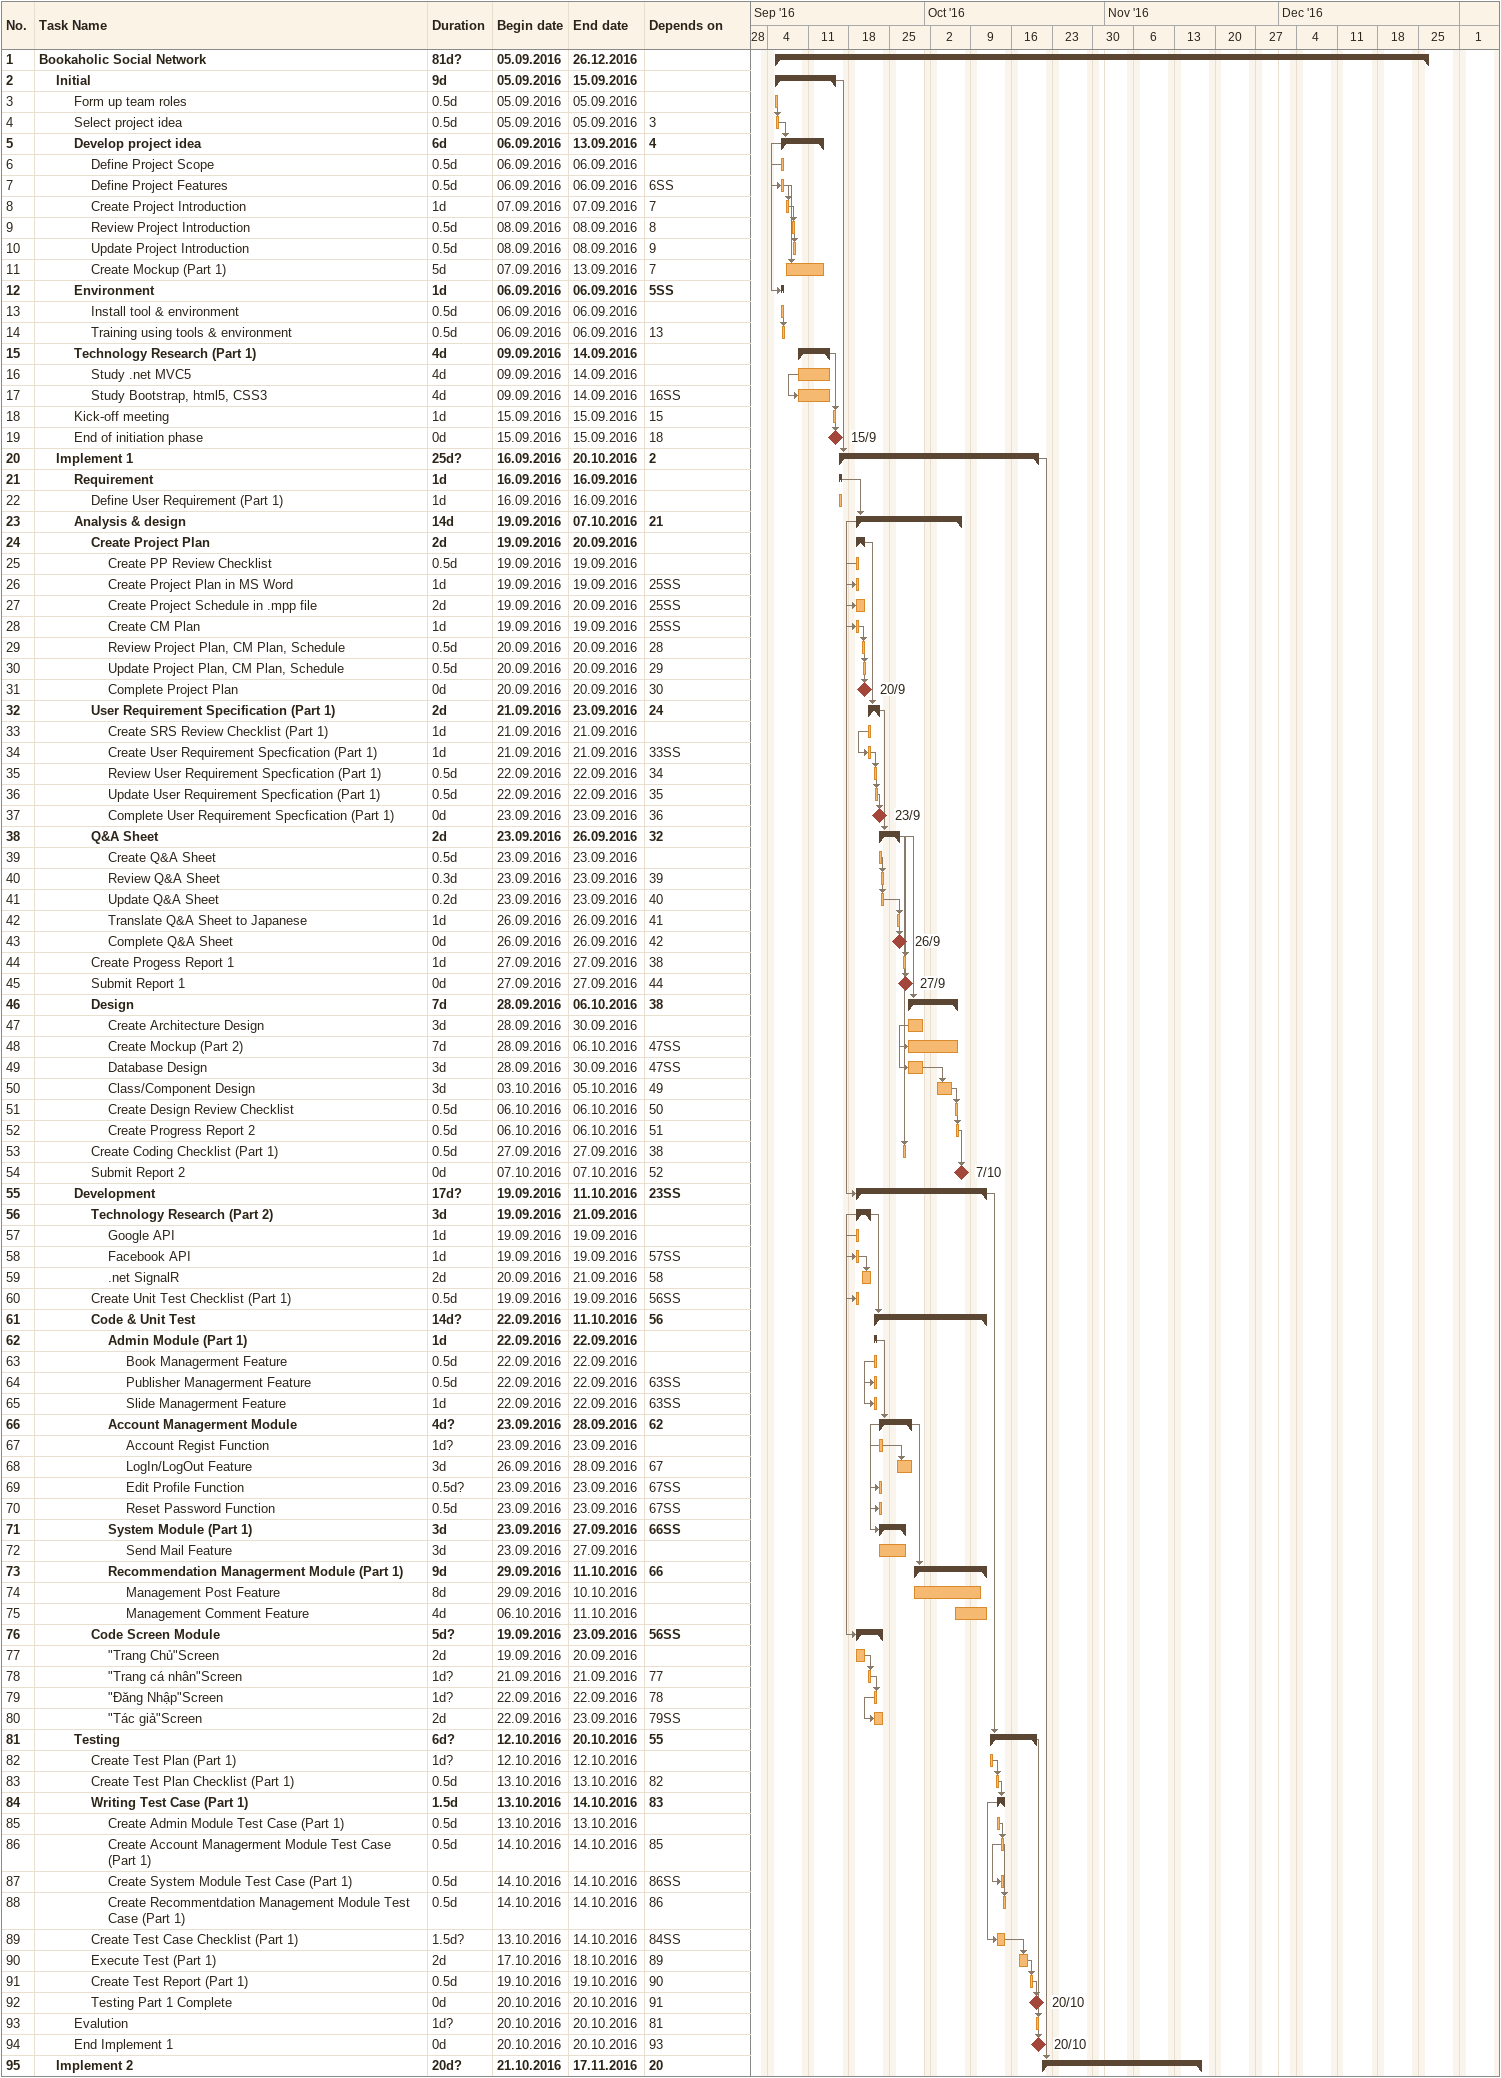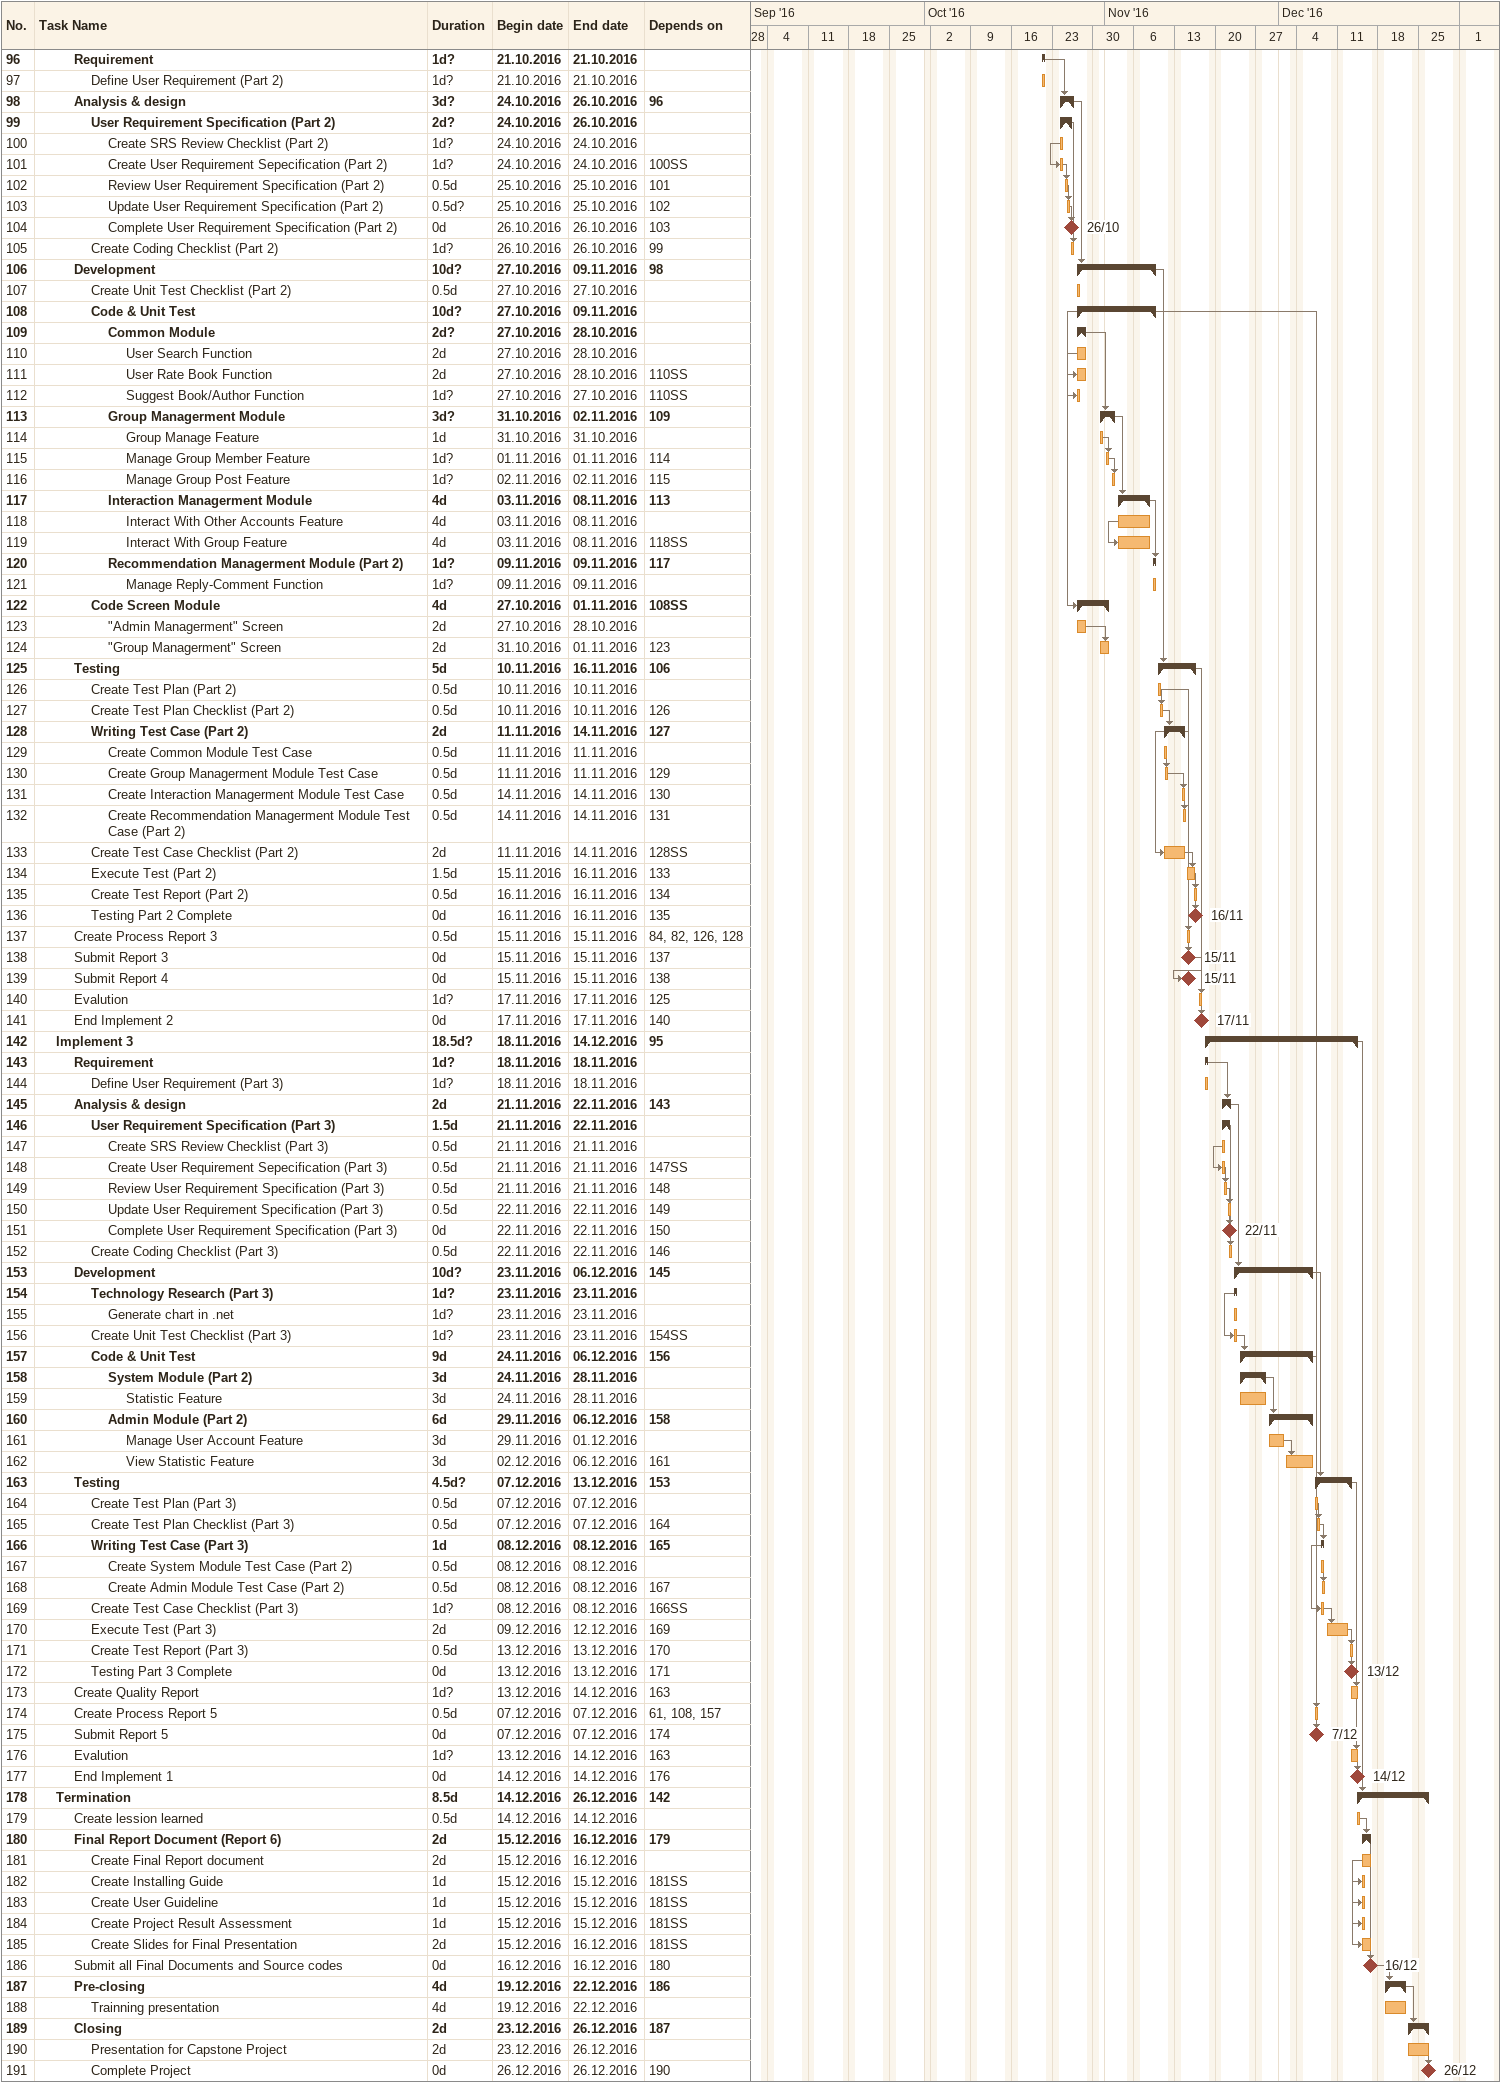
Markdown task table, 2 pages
| ID | Level | Task | Duration | Start | Finish | Predecessors |
|---|---|---|---|---|---|---|
| 1 | 1 | **Bookaholic Social Network** | 81d? | 2016-09-05 | 2016-12-26 |  |
| 2 | 2 | **Initial** | 9d | 2016-09-05 | 2016-09-15 |  |
| 3 | 3 | Form up team roles | 0.5d | 2016-09-05 | 2016-09-05 |  |
| 4 | 3 | Select project idea | 0.5d | 2016-09-05 | 2016-09-05 | 3 |
| 5 | 3 | **Develop project idea** | 6d | 2016-09-06 | 2016-09-13 | 4 |
| 6 | 4 | Define Project Scope | 0.5d | 2016-09-06 | 2016-09-06 |  |
| 7 | 4 | Define Project Features | 0.5d | 2016-09-06 | 2016-09-06 | 6SS |
| 8 | 4 | Create Project Introduction | 1d | 2016-09-07 | 2016-09-07 | 7 |
| 9 | 4 | Review Project Introduction | 0.5d | 2016-09-08 | 2016-09-08 | 8 |
| 10 | 4 | Update Project Introduction | 0.5d | 2016-09-08 | 2016-09-08 | 9 |
| 11 | 4 | Create Mockup (Part 1) | 5d | 2016-09-07 | 2016-09-13 | 7 |
| 12 | 3 | **Environment** | 1d | 2016-09-06 | 2016-09-06 | 5SS |
| 13 | 4 | Install tool & environment | 0.5d | 2016-09-06 | 2016-09-06 |  |
| 14 | 4 | Training using tools & environment | 0.5d | 2016-09-06 | 2016-09-06 | 13 |
| 15 | 3 | **Technology Research (Part 1)** | 4d | 2016-09-09 | 2016-09-14 |  |
| 16 | 4 | Study .net MVC5 | 4d | 2016-09-09 | 2016-09-14 |  |
| 17 | 4 | Study Bootstrap, html5, CSS3 | 4d | 2016-09-09 | 2016-09-14 | 16SS |
| 18 | 3 | Kick-off meeting | 1d | 2016-09-15 | 2016-09-15 | 15 |
| 19 | 3 | End of initiation phase | 0d | 2016-09-15 | 2016-09-15 | 18 |
| 20 | 2 | **Implement 1** | 25d? | 2016-09-16 | 2016-10-20 | 2 |
| 21 | 3 | **Requirement** | 1d | 2016-09-16 | 2016-09-16 |  |
| 22 | 4 | Define User Requirement (Part 1) | 1d | 2016-09-16 | 2016-09-16 |  |
| 23 | 3 | **Analysis & design** | 14d | 2016-09-19 | 2016-10-07 | 21 |
| 24 | 4 | **Create Project Plan** | 2d | 2016-09-19 | 2016-09-20 |  |
| 25 | 5 | Create PP Review Checklist | 0.5d | 2016-09-19 | 2016-09-19 |  |
| 26 | 5 | Create Project Plan in MS Word | 1d | 2016-09-19 | 2016-09-19 | 25SS |
| 27 | 5 | Create Project Schedule in .mpp file | 2d | 2016-09-19 | 2016-09-20 | 25SS |
| 28 | 5 | Create CM Plan | 1d | 2016-09-19 | 2016-09-19 | 25SS |
| 29 | 5 | Review Project Plan, CM Plan, Schedule | 0.5d | 2016-09-20 | 2016-09-20 | 28 |
| 30 | 5 | Update Project Plan, CM Plan, Schedule | 0.5d | 2016-09-20 | 2016-09-20 | 29 |
| 31 | 5 | Complete Project Plan | 0d | 2016-09-20 | 2016-09-20 | 30 |
| 32 | 4 | **User Requirement Specification (Part 1)** | 2d | 2016-09-21 | 2016-09-23 | 24 |
| 33 | 5 | Create SRS Review Checklist (Part 1) | 1d | 2016-09-21 | 2016-09-21 |  |
| 34 | 5 | Create User Requirement Specfication (Part 1) | 1d | 2016-09-21 | 2016-09-21 | 33SS |
| 35 | 5 | Review User Requirement Specfication (Part 1) | 0.5d | 2016-09-22 | 2016-09-22 | 34 |
| 36 | 5 | Update User Requirement Specfication (Part 1) | 0.5d | 2016-09-22 | 2016-09-22 | 35 |
| 37 | 5 | Complete User Requirement Specfication (Part 1) | 0d | 2016-09-23 | 2016-09-23 | 36 |
| 38 | 4 | **Q&A Sheet** | 2d | 2016-09-23 | 2016-09-26 | 32 |
| 39 | 5 | Create Q&A Sheet | 0.5d | 2016-09-23 | 2016-09-23 |  |
| 40 | 5 | Review Q&A Sheet | 0.3d | 2016-09-23 | 2016-09-23 | 39 |
| 41 | 5 | Update Q&A Sheet | 0.2d | 2016-09-23 | 2016-09-23 | 40 |
| 42 | 5 | Translate Q&A Sheet to Japanese | 1d | 2016-09-26 | 2016-09-26 | 41 |
| 43 | 5 | Complete Q&A Sheet | 0d | 2016-09-26 | 2016-09-26 | 42 |
| 44 | 4 | Create Progess Report 1 | 1d | 2016-09-27 | 2016-09-27 | 38 |
| 45 | 4 | Submit Report 1 | 0d | 2016-09-27 | 2016-09-27 | 44 |
| 46 | 4 | **Design** | 7d | 2016-09-28 | 2016-10-06 | 38 |
| 47 | 5 | Create Architecture Design | 3d | 2016-09-28 | 2016-09-30 |  |
| 48 | 5 | Create Mockup (Part 2) | 7d | 2016-09-28 | 2016-10-06 | 47SS |
| 49 | 5 | Database Design | 3d | 2016-09-28 | 2016-09-30 | 47SS |
| 50 | 5 | Class/Component Design | 3d | 2016-10-03 | 2016-10-05 | 49 |
| 51 | 5 | Create Design Review Checklist | 0.5d | 2016-10-06 | 2016-10-06 | 50 |
| 52 | 5 | Create Progress Report 2 | 0.5d | 2016-10-06 | 2016-10-06 | 51 |
| 53 | 4 | Create Coding Checklist (Part 1) | 0.5d | 2016-09-27 | 2016-09-27 | 38 |
| 54 | 4 | Submit Report 2 | 0d | 2016-10-07 | 2016-10-07 | 52 |
| 55 | 3 | **Development** | 17d? | 2016-09-19 | 2016-10-11 | 23SS |
| 56 | 4 | **Technology Research (Part 2)** | 3d | 2016-09-19 | 2016-09-21 |  |
| 57 | 5 | Google API | 1d | 2016-09-19 | 2016-09-19 |  |
| 58 | 5 | Facebook API | 1d | 2016-09-19 | 2016-09-19 | 57SS |
| 59 | 5 | .net SignalR | 2d | 2016-09-20 | 2016-09-21 | 58 |
| 60 | 4 | Create Unit Test Checklist (Part 1) | 0.5d | 2016-09-19 | 2016-09-19 | 56SS |
| 61 | 4 | **Code & Unit Test** | 14d? | 2016-09-22 | 2016-10-11 | 56 |
| 62 | 5 | **Admin Module (Part 1)** | 1d | 2016-09-22 | 2016-09-22 |  |
| 63 | 6 | Book Managerment Feature | 0.5d | 2016-09-22 | 2016-09-22 |  |
| 64 | 6 | Publisher Managerment Feature | 0.5d | 2016-09-22 | 2016-09-22 | 63SS |
| 65 | 6 | Slide Managerment Feature | 1d | 2016-09-22 | 2016-09-22 | 63SS |
| 66 | 5 | **Account Managerment Module** | 4d? | 2016-09-23 | 2016-09-28 | 62 |
| 67 | 6 | Account Regist Function | 1d? | 2016-09-23 | 2016-09-23 |  |
| 68 | 6 | LogIn/LogOut Feature | 3d | 2016-09-26 | 2016-09-28 | 67 |
| 69 | 6 | Edit Profile Function | 0.5d? | 2016-09-23 | 2016-09-23 | 67SS |
| 70 | 6 | Reset Password Function | 0.5d | 2016-09-23 | 2016-09-23 | 67SS |
| 71 | 5 | **System Module (Part 1)** | 3d | 2016-09-23 | 2016-09-27 | 66SS |
| 72 | 6 | Send Mail Feature | 3d | 2016-09-23 | 2016-09-27 |  |
| 73 | 5 | **Recommendation Managerment Module (Part 1)** | 9d | 2016-09-29 | 2016-10-11 | 66 |
| 74 | 6 | Management Post Feature | 8d | 2016-09-29 | 2016-10-10 |  |
| 75 | 6 | Management Comment Feature | 4d | 2016-10-06 | 2016-10-11 |  |
| 76 | 4 | **Code Screen Module** | 5d? | 2016-09-19 | 2016-09-23 | 56SS |
| 77 | 5 | "Trang Chủ"Screen | 2d | 2016-09-19 | 2016-09-20 |  |
| 78 | 5 | "Trang cá nhân"Screen | 1d? | 2016-09-21 | 2016-09-21 | 77 |
| 79 | 5 | "Đăng Nhập"Screen | 1d? | 2016-09-22 | 2016-09-22 | 78 |
| 80 | 5 | "Tác giả"Screen | 2d | 2016-09-22 | 2016-09-23 | 79SS |
| 81 | 3 | **Testing** | 6d? | 2016-10-12 | 2016-10-20 | 55 |
| 82 | 4 | Create Test Plan (Part 1) | 1d? | 2016-10-12 | 2016-10-12 |  |
| 83 | 4 | Create Test Plan Checklist (Part 1) | 0.5d | 2016-10-13 | 2016-10-13 | 82 |
| 84 | 4 | **Writing Test Case (Part 1)** | 1.5d | 2016-10-13 | 2016-10-14 | 83 |
| 85 | 5 | Create Admin Module Test Case (Part 1) | 0.5d | 2016-10-13 | 2016-10-13 |  |
| 86 | 5 | Create Account Managerment Module Test Case (Part 1) | 0.5d | 2016-10-14 | 2016-10-14 | 85 |
| 87 | 5 | Create System Module Test Case (Part 1) | 0.5d | 2016-10-14 | 2016-10-14 | 86SS |
| 88 | 5 | Create Recommentdation Management Module Test Case (Part 1) | 0.5d | 2016-10-14 | 2016-10-14 | 86 |
| 89 | 4 | Create Test Case Checklist (Part 1) | 1.5d? | 2016-10-13 | 2016-10-14 | 84SS |
| 90 | 4 | Execute Test (Part 1) | 2d | 2016-10-17 | 2016-10-18 | 89 |
| 91 | 4 | Create Test Report (Part 1) | 0.5d | 2016-10-19 | 2016-10-19 | 90 |
| 92 | 4 | Testing Part 1 Complete | 0d | 2016-10-20 | 2016-10-20 | 91 |
| 93 | 3 | Evalution | 1d? | 2016-10-20 | 2016-10-20 | 81 |
| 94 | 3 | End Implement 1 | 0d | 2016-10-20 | 2016-10-20 | 93 |
| 95 | 2 | **Implement 2** | 20d? | 2016-10-21 | 2016-11-17 | 20 |
| 96 | 3 | **Requirement** | 1d? | 2016-10-21 | 2016-10-21 |  |
| 97 | 4 | Define User Requirement (Part 2) | 1d? | 2016-10-21 | 2016-10-21 |  |
| 98 | 3 | **Analysis & design** | 3d? | 2016-10-24 | 2016-10-26 | 96 |
| 99 | 4 | **User Requirement Specification (Part 2)** | 2d? | 2016-10-24 | 2016-10-26 |  |
| 100 | 5 | Create SRS Review Checklist (Part 2) | 1d? | 2016-10-24 | 2016-10-24 |  |
| 101 | 5 | Create User Requirement Sepecification (Part 2) | 1d? | 2016-10-24 | 2016-10-24 | 100SS |
| 102 | 5 | Review User Requirement Specification (Part 2) | 0.5d | 2016-10-25 | 2016-10-25 | 101 |
| 103 | 5 | Update User Requirement Specification (Part 2) | 0.5d? | 2016-10-25 | 2016-10-25 | 102 |
| 104 | 5 | Complete User Requirement Specification (Part 2) | 0d | 2016-10-26 | 2016-10-26 | 103 |
| 105 | 4 | Create Coding Checklist (Part 2) | 1d? | 2016-10-26 | 2016-10-26 | 99 |
| 106 | 3 | **Development** | 10d? | 2016-10-27 | 2016-11-09 | 98 |
| 107 | 4 | Create Unit Test Checklist (Part 2) | 0.5d | 2016-10-27 | 2016-10-27 |  |
| 108 | 4 | **Code & Unit Test** | 10d? | 2016-10-27 | 2016-11-09 |  |
| 109 | 5 | **Common Module** | 2d? | 2016-10-27 | 2016-10-28 |  |
| 110 | 6 | User Search Function | 2d | 2016-10-27 | 2016-10-28 |  |
| 111 | 6 | User Rate Book Function | 2d | 2016-10-27 | 2016-10-28 | 110SS |
| 112 | 6 | Suggest Book/Author Function | 1d? | 2016-10-27 | 2016-10-27 | 110SS |
| 113 | 5 | **Group Managerment Module** | 3d? | 2016-10-31 | 2016-11-02 | 109 |
| 114 | 6 | Group Manage Feature | 1d | 2016-10-31 | 2016-10-31 |  |
| 115 | 6 | Manage Group Member Feature | 1d? | 2016-11-01 | 2016-11-01 | 114 |
| 116 | 6 | Manage Group Post Feature | 1d? | 2016-11-02 | 2016-11-02 | 115 |
| 117 | 5 | **Interaction Managerment Module** | 4d | 2016-11-03 | 2016-11-08 | 113 |
| 118 | 6 | Interact With Other Accounts Feature | 4d | 2016-11-03 | 2016-11-08 |  |
| 119 | 6 | Interact With Group Feature | 4d | 2016-11-03 | 2016-11-08 | 118SS |
| 120 | 5 | **Recommendation Managerment Module (Part 2)** | 1d? | 2016-11-09 | 2016-11-09 | 117 |
| 121 | 6 | Manage Reply-Comment Function | 1d? | 2016-11-09 | 2016-11-09 |  |
| 122 | 4 | **Code Screen Module** | 4d | 2016-10-27 | 2016-11-01 | 108SS |
| 123 | 5 | "Admin Managerment" Screen | 2d | 2016-10-27 | 2016-10-28 |  |
| 124 | 5 | "Group Managerment" Screen | 2d | 2016-10-31 | 2016-11-01 | 123 |
| 125 | 3 | **Testing** | 5d | 2016-11-10 | 2016-11-16 | 106 |
| 126 | 4 | Create Test Plan (Part 2) | 0.5d | 2016-11-10 | 2016-11-10 |  |
| 127 | 4 | Create Test Plan Checklist (Part 2) | 0.5d | 2016-11-10 | 2016-11-10 | 126 |
| 128 | 4 | **Writing Test Case (Part 2)** | 2d | 2016-11-11 | 2016-11-14 | 127 |
| 129 | 5 | Create Common Module Test Case | 0.5d | 2016-11-11 | 2016-11-11 |  |
| 130 | 5 | Create Group Managerment Module Test Case | 0.5d | 2016-11-11 | 2016-11-11 | 129 |
| 131 | 5 | Create Interaction Managerment Module Test Case | 0.5d | 2016-11-14 | 2016-11-14 | 130 |
| 132 | 5 | Create Recommendation Managerment Module Test Case (Part 2) | 0.5d | 2016-11-14 | 2016-11-14 | 131 |
| 133 | 4 | Create Test Case Checklist (Part 2) | 2d | 2016-11-11 | 2016-11-14 | 128SS |
| 134 | 4 | Execute Test (Part 2) | 1.5d | 2016-11-15 | 2016-11-16 | 133 |
| 135 | 4 | Create Test Report (Part 2) | 0.5d | 2016-11-16 | 2016-11-16 | 134 |
| 136 | 4 | Testing Part 2 Complete | 0d | 2016-11-16 | 2016-11-16 | 135 |
| 137 | 3 | Create Process Report 3 | 0.5d | 2016-11-15 | 2016-11-15 | 84, 82, 126, 128 |
| 138 | 3 | Submit Report 3 | 0d | 2016-11-15 | 2016-11-15 | 137 |
| 139 | 3 | Submit Report 4 | 0d | 2016-11-15 | 2016-11-15 | 138 |
| 140 | 3 | Evalution | 1d? | 2016-11-17 | 2016-11-17 | 125 |
| 141 | 3 | End Implement 2 | 0d | 2016-11-17 | 2016-11-17 | 140 |
| 142 | 2 | **Implement 3** | 18.5d? | 2016-11-18 | 2016-12-14 | 95 |
| 143 | 3 | **Requirement** | 1d? | 2016-11-18 | 2016-11-18 |  |
| 144 | 4 | Define User Requirement (Part 3) | 1d? | 2016-11-18 | 2016-11-18 |  |
| 145 | 3 | **Analysis & design** | 2d | 2016-11-21 | 2016-11-22 | 143 |
| 146 | 4 | **User Requirement Specification (Part 3)** | 1.5d | 2016-11-21 | 2016-11-22 |  |
| 147 | 5 | Create SRS Review Checklist (Part 3) | 0.5d | 2016-11-21 | 2016-11-21 |  |
| 148 | 5 | Create User Requirement Sepecification (Part 3) | 0.5d | 2016-11-21 | 2016-11-21 | 147SS |
| 149 | 5 | Review User Requirement Specification (Part 3) | 0.5d | 2016-11-21 | 2016-11-21 | 148 |
| 150 | 5 | Update User Requirement Specification (Part 3) | 0.5d | 2016-11-22 | 2016-11-22 | 149 |
| 151 | 5 | Complete User Requirement Specification (Part 3) | 0d | 2016-11-22 | 2016-11-22 | 150 |
| 152 | 4 | Create Coding Checklist (Part 3) | 0.5d | 2016-11-22 | 2016-11-22 | 146 |
| 153 | 3 | **Development** | 10d? | 2016-11-23 | 2016-12-06 | 145 |
| 154 | 4 | **Technology Research (Part 3)** | 1d? | 2016-11-23 | 2016-11-23 |  |
| 155 | 5 | Generate chart in .net | 1d? | 2016-11-23 | 2016-11-23 |  |
| 156 | 4 | Create Unit Test Checklist (Part 3) | 1d? | 2016-11-23 | 2016-11-23 | 154SS |
| 157 | 4 | **Code & Unit Test** | 9d | 2016-11-24 | 2016-12-06 | 156 |
| 158 | 5 | **System Module (Part 2)** | 3d | 2016-11-24 | 2016-11-28 |  |
| 159 | 6 | Statistic Feature | 3d | 2016-11-24 | 2016-11-28 |  |
| 160 | 5 | **Admin Module (Part 2)** | 6d | 2016-11-29 | 2016-12-06 | 158 |
| 161 | 6 | Manage User Account Feature | 3d | 2016-11-29 | 2016-12-01 |  |
| 162 | 6 | View Statistic Feature | 3d | 2016-12-02 | 2016-12-06 | 161 |
| 163 | 3 | **Testing** | 4.5d? | 2016-12-07 | 2016-12-13 | 153 |
| 164 | 4 | Create Test Plan (Part 3) | 0.5d | 2016-12-07 | 2016-12-07 |  |
| 165 | 4 | Create Test Plan Checklist (Part 3) | 0.5d | 2016-12-07 | 2016-12-07 | 164 |
| 166 | 4 | **Writing Test Case (Part 3)** | 1d | 2016-12-08 | 2016-12-08 | 165 |
| 167 | 5 | Create System Module Test Case (Part 2) | 0.5d | 2016-12-08 | 2016-12-08 |  |
| 168 | 5 | Create Admin Module Test Case (Part 2) | 0.5d | 2016-12-08 | 2016-12-08 | 167 |
| 169 | 4 | Create Test Case Checklist (Part 3) | 1d? | 2016-12-08 | 2016-12-08 | 166SS |
| 170 | 4 | Execute Test (Part 3) | 2d | 2016-12-09 | 2016-12-12 | 169 |
| 171 | 4 | Create Test Report (Part 3) | 0.5d | 2016-12-13 | 2016-12-13 | 170 |
| 172 | 4 | Testing Part 3 Complete | 0d | 2016-12-13 | 2016-12-13 | 171 |
| 173 | 3 | Create Quality Report | 1d? | 2016-12-13 | 2016-12-14 | 163 |
| 174 | 3 | Create Process Report 5 | 0.5d | 2016-12-07 | 2016-12-07 | 61, 108, 157 |
| 175 | 3 | Submit Report 5 | 0d | 2016-12-07 | 2016-12-07 | 174 |
| 176 | 3 | Evalution | 1d? | 2016-12-13 | 2016-12-14 | 163 |
| 177 | 3 | End Implement 1 | 0d | 2016-12-14 | 2016-12-14 | 176 |
| 178 | 2 | **Termination** | 8.5d | 2016-12-14 | 2016-12-26 | 142 |
| 179 | 3 | Create lession learned | 0.5d | 2016-12-14 | 2016-12-14 |  |
| 180 | 3 | **Final Report Document (Report 6)** | 2d | 2016-12-15 | 2016-12-16 | 179 |
| 181 | 4 | Create Final Report document | 2d | 2016-12-15 | 2016-12-16 |  |
| 182 | 4 | Create Installing Guide | 1d | 2016-12-15 | 2016-12-15 | 181SS |
| 183 | 4 | Create User Guideline | 1d | 2016-12-15 | 2016-12-15 | 181SS |
| 184 | 4 | Create Project Result Assessment | 1d | 2016-12-15 | 2016-12-15 | 181SS |
| 185 | 4 | Create Slides for Final Presentation | 2d | 2016-12-15 | 2016-12-16 | 181SS |
| 186 | 3 | Submit all Final Documents and Source codes | 0d | 2016-12-16 | 2016-12-16 | 180 |
| 187 | 3 | **Pre-closing** | 4d | 2016-12-19 | 2016-12-22 | 186 |
| 188 | 4 | Trainning presentation | 4d | 2016-12-19 | 2016-12-22 |  |
| 189 | 3 | **Closing** | 2d | 2016-12-23 | 2016-12-26 | 187 |
| 190 | 4 | Presentation for Capstone Project | 2d | 2016-12-23 | 2016-12-26 |  |
| 191 | 4 | Complete Project | 0d | 2016-12-26 | 2016-12-26 | 190 |
